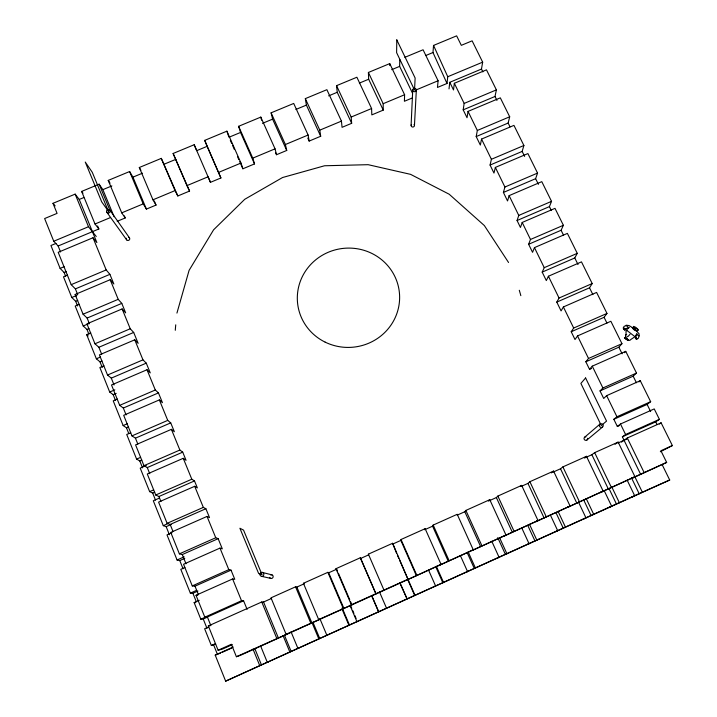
<?xml version="1.0" encoding="UTF-8"?>
<svg xmlns="http://www.w3.org/2000/svg" width="717" height="717" viewBox="0 0 717 717"><rect width="100%" height="100%" fill="white"/><g stroke="black" fill="none" stroke-linecap="round" stroke-linejoin="round"><path stroke-width="1.08" d="M389.734 65.57L389.743 63.607L368.404 72.462L368.663 79.237L383.245 110.113L371.818 114.89L371.594 108.527L356.887 77.239L336.56 85.664L337.232 92.296L351.662 123.315L342.054 127.33L341.444 121.119L326.88 89.688L305.334 98.623L306.401 105.103L320.687 136.266L309.152 141.079L307.781 138.058M636.553 334.31L636.723 335.045C633.783 337.115 639.869 340.485 635.334 338.567M412.463 93.138L399.638 66.376L399.781 59.439M389.743 63.607L404.603 94.743L404.406 101.267L412.374 97.942M411.101 125.269L412.741 89.831M636.965 333.692L636.463 334.247L639.062 335.95L638.435 338.128L637.422 338.8M414.444 125.6L416.335 90.19A1.801 1.685 1.3 0 0 413.799 88.469A1.801 1.685 1.3 0 0 413.485 91.382A1.801 1.685 1.3 0 0 416.335 90.19M396.546 553.21L392.62 543.28L368.386 554.151L368.672 554.85L360.687 558.435L360.293 557.781L335.95 568.698L351.375 604.789L351.904 604.789L350.595 601.742M404.845 57.342L423.075 49.778L438.096 80.761L437.469 87.447L447.005 83.468L432.978 52.52L433.543 45.431L456.639 35.85L461.309 45.341L472.127 40.842L482.666 62.155L481.474 69.056L482.882 71.906M447.005 83.468L447.758 76.728L433.543 45.431M449.012 88.908L449.783 82.303L481.474 69.056M496.953 100.407L495.008 96.472L496.388 89.885L486.476 69.845L454.336 83.289L453.502 89.948L449.783 82.303M510.011 126.828L508.147 123.055L509.697 116.781L500.323 97.853L468.04 111.395L467.027 117.731L463.191 109.844L464.15 103.418L454.336 83.289M399.647 560.273L408.054 579.435L416.389 575.67L400.857 540.412L401.027 539.507L425.145 528.689L441.018 564.315L440.292 564.871L473.238 549.76L457.204 514.304L433.193 525.077L432.584 526.179L424.643 529.738L425.145 528.689M524.62 156.414L522.155 151.421L523.894 145.488L513.946 125.376L481.537 139.08L480.345 145.085L476.196 136.571L477.334 130.467L468.04 111.395M623.19 328.135L624.946 330.098L624.256 328.816L625.367 329.981L624.964 328.736M538.413 184.332L535.617 178.685L537.553 173.084L527.9 153.581L495.357 167.419L493.977 173.093L490.069 165.053L491.396 159.291L481.537 139.08M625.547 338.146C622.786 336.201 627.178 340.288 625.941 338.532C627.913 338.137 628.692 342.359 630.987 339.383L635.002 336.685M591.534 368.475L589.535 369.363L585.843 361.78L618.852 347.198L621.971 343.703L610.866 321.27L577.526 335.932L575.007 339.526L571.216 331.738L604.081 317.299L606.985 313.419L596.598 292.428L563.392 306.948L561.07 310.9L556.786 302.099L589.517 287.804L592.206 283.556L581.478 261.866L548.415 276.233L546.309 280.58L542.186 272.119L574.783 257.968L577.257 253.343L567.389 233.392L534.461 247.616L532.552 252.312L528.635 244.273L561.097 230.265L563.383 225.29L555.003 208.351L522.2 222.458L520.452 227.468L517.065 220.513L549.419 206.613L551.534 201.352L541.792 181.652L509.115 195.633L507.546 200.966L503.406 192.452L504.911 187.02L495.357 167.419M176.938 313.087L189.091 270.372L213.603 229.798L244.739 199.299L282.543 177.529L324.568 165.761L368.153 164.686L410.59 174.356L449.2 194.235L484.36 225.568L508.55 262.485M517.065 220.513L518.767 215.423L509.115 195.633M528.635 244.273L530.49 239.478L563.383 225.29M636.463 334.247L635.208 336.865L626.389 330.053L629.168 327.293M542.186 272.119L544.239 267.665L577.257 253.343M624.426 337.635L627.133 339.966L628.513 340.315M556.786 302.099L559.045 298.03L592.206 283.556M571.216 331.738L573.681 328.045L606.985 313.419M386.562 608.267L379.517 591.991M628.657 327.803L625.063 328.816L623.396 327.526L623.665 328.96M408.054 579.435L392.62 543.28M585.843 361.78L588.523 358.473L621.971 343.703M457.213 515.129L464.813 511.723L465.871 510.423L489.774 499.695L505.96 534.99L504.347 535.949L538.001 520.515L521.653 485.4L497.858 496.074L496.361 497.562L489.379 500.699M589.535 369.363L592.269 366.163L625.753 351.348L636.499 373.064L633.165 376.183L600.021 390.908L603.705 398.473L606.645 395.65L640.272 380.691L650.66 401.69L647.119 404.433L613.842 419.302L617.337 426.463L619.354 425.566M626.801 330.331L625.986 331.604L626.12 334.606M624.48 352.71L625.753 351.348M416.389 575.67L441.018 564.315M488.385 501.138L489.774 499.695M600.021 390.908L602.907 387.987L636.499 373.064M520.434 486.484L521.653 485.4M638.919 381.901L640.272 380.691M521.859 486.126L527.945 483.392L529.881 481.707L553.56 471.087L570.069 506.032L567.577 507.394L603.14 491.1L586.479 456.317L562.899 466.892L560.524 468.775L553.157 472.082M584.669 437.209L600.021 424.061M586.99 439.96L602.549 427.018M613.842 419.302L616.934 416.756L650.66 401.69M551.31 472.906L553.56 471.087M630.019 334.301L628.226 336.264L625.591 337.689L626.084 338.774M617.337 426.463L620.474 424.016L654.236 408.914L659.398 419.346L655.732 421.856L622.374 436.814L640.666 474.385L666.658 462.42L660.904 450.733L672.367 445.562L661.119 422.833L627.294 438.006L621.424 442.12M584.454 457.84L586.479 456.317M584.794 457.885L591.866 454.712L594.671 452.642L618.144 442.111L634.957 476.733L631.587 478.49L640.666 474.385M622.374 436.814L625.591 434.502L659.398 419.346M615.025 444.325L618.144 442.111M233.213 647.012L215.217 655.123L225.649 681.15L669.705 480.014L662.033 464.41M659.273 424.07L661.119 422.833M473.238 549.76L472.073 550.522L505.96 534.99M538.001 520.515L535.94 521.68L570.069 506.032M672.367 445.562L660.33 451.764M603.14 491.1L600.201 492.66L634.957 476.733M357.362 621.46L356.949 621.675L349.968 605.336M666.658 462.42L240.258 655.401L236.395 656.718L231.358 644.269L218.111 650.238L208.351 625.941L261.768 601.975L263.542 602.02L271.626 598.39M327.687 634.904L326.88 635.298L319.97 618.879M299.114 647.845L297.931 648.41L291.084 631.928M268.875 661.54L267.289 662.293L260.513 645.73M225.649 681.15L643.552 491.647M208.62 626.954L204.632 628.737L211.354 645.506L215.351 643.705M211.354 645.506L215.692 644.063M232.362 644.619L222.431 649.091L218.111 650.238M215.217 655.123L220.522 653.097M222.557 652.174L231.708 648.051M236.395 656.718L287.535 633.864L286.092 634.276L270.999 597.835L295.556 586.82L296.856 587.071L304.6 583.593L303.416 583.297L318.68 619.56L319.657 619.354L286.092 634.276M318.68 619.56L351.904 604.789M351.375 604.789L408.323 579.076M205.878 508.729L170.162 524.45L167.115 523.329L158.591 502.115L194.701 486.287L203.332 507.385L205.878 508.729L209.534 517.638L207.034 516.428L170.763 532.417L179.375 553.856L215.754 537.75L218.147 538.673L222.324 548.881L219.985 548.093L183.561 564.252L192.264 585.923L228.813 569.657L231.026 570.14L234.782 579.309L232.613 578.951L196.019 595.271L204.82 617.176L241.53 600.738L243.583 600.792L247.105 609.396M199.254 600.299L194.146 602.585L200.805 619.201L205.779 616.978M204.82 617.176L207.392 616.996L243.583 600.792M200.805 619.201L203.243 619.013L207.285 617.203M303.416 583.297L327.866 572.327L328.709 572.775L343.891 608.41M328.709 572.775L336.685 569.199L337.555 571.234M392.566 544.131L400.857 540.412M618.036 442.981L627.088 438.912M184.878 567.532L180.809 569.334L190.355 593.129L192.909 593.282L197.946 591.032M192.264 585.923L194.997 586.183L231.026 570.14M190.355 593.129L196.476 590.396M644.574 491.181L669.705 480.014M179.375 553.856L182.279 554.564L218.147 538.673M172.062 532.659L166.998 534.9L177.063 559.995L184.179 556.84M177.063 559.995L179.77 560.569L184.789 558.346M608.858 507.546L611.691 506.292L604.144 490.553M631.623 497.239L634.742 495.85L627.151 480.166M167.115 523.329L203.332 507.385M159.353 498.109L153.304 500.762L163.288 525.66L168.352 523.428M163.288 525.66L166.165 526.663L171.157 524.468M583.486 519.036L585.995 517.934L578.511 502.133M149.754 473.731L147.281 467.574L143.947 465.683L135.585 444.881L171.399 429.34L179.868 450.034L182.71 452.14L186.053 460.305L183.247 458.306L147.29 474L155.732 495.008L191.806 479.216L194.495 480.928L197.354 487.901L194.701 486.287M155.732 495.008L158.923 496.514L194.495 480.928M555.567 531.682L557.727 530.741L550.298 514.869M146.241 465.512L140.218 468.129L149.647 491.629L153.671 489.872M149.647 491.629L152.676 493.063L154.72 492.167M130.718 432.745L126.721 434.475L136.597 459.104L140.604 457.356M136.597 459.104L139.779 460.941L141.814 460.054M143.947 465.683L179.868 450.034M147.281 467.574L182.71 452.14M527.273 544.499L529.065 543.719L521.698 527.784M117.337 399.082L113.232 400.848L123.145 425.548L127.259 423.765M123.145 425.548L126.47 427.789L128.495 426.911M126.093 414.91L123.324 408.036L119.694 405.347L111.511 384.975L147.012 369.739L155.302 390.003L158.448 392.898L162.445 402.667L159.353 399.907L123.691 415.295L131.964 435.882L167.733 420.386L170.727 422.878L174.348 431.715L171.399 429.34M131.964 435.882L135.45 438.168L170.727 422.878M119.694 405.347L155.302 390.003M123.324 408.036L158.448 392.898M497.67 557.907L499.077 557.297L491.781 541.299M101.689 354.243L98.883 347.27L94.958 343.784L86.945 323.851L122.132 308.928L130.243 328.762L133.685 332.437L138.157 343.344L134.76 339.813L99.421 354.888L107.523 375.045L142.97 359.862L146.259 363.143L150.256 372.894L147.012 369.739M107.523 375.045L111.296 378.128L146.259 363.143M518.767 215.423L551.534 201.352M103.947 365.769L99.869 367.507L109.701 392.029L114.819 389.833M109.701 392.029L113.169 394.673L116.208 393.373M98.883 347.27L133.685 332.437M90.736 332.894L86.676 334.624L96.365 358.787L100.443 357.048M504.911 187.02L537.553 173.084M96.365 358.787L99.986 361.834L102.002 360.974M503.406 192.452L535.617 178.685M79.255 304.331L75.213 306.042L83.217 326.002L89.302 323.421M83.217 326.002L86.981 329.435L88.98 328.583M491.396 159.291L523.894 145.488M490.069 165.053L522.155 151.421M94.958 343.784L130.243 328.762M477.334 130.467L509.697 116.781M67.515 275.131L63.49 276.816L71.79 297.51L75.67 301.265L77.732 300.405M476.196 136.571L508.147 123.055M77.732 294.705L75.393 288.888L71.198 284.658L58.202 252.312L93.004 237.748L106.179 269.933L109.898 274.342L113.851 283.995L110.176 279.702L75.142 294.481L83.073 314.207L118.206 299.33L121.791 303.381L125.663 312.854L122.132 308.928M83.073 314.207L87.133 318.061L121.791 303.381M466.543 572.005L467.556 571.583L460.323 555.505M463.191 109.844L495.008 96.472M71.198 284.658L106.179 269.933M75.393 288.888L109.898 274.342M71.79 297.51L76.836 295.377M55.998 243.413L50.943 245.519L60.111 268.373L64.127 266.688M464.15 103.418L496.388 89.885M60.111 268.373L64.109 272.478L66.161 271.618M93.004 237.748L96.885 242.561L79.229 199.46L75.151 194.128L52.995 203.314L57.073 213.379L44.633 218.551L53.748 241.235L88.496 226.724L96.257 236.493M114.102 216.722L102.872 189.638L99.116 184.179L81.639 191.43L95.011 224L110.508 217.538M146.411 209.104L132.959 177.144L129.598 171.533L108.222 180.406L121.729 212.85L143.212 203.879L146.411 209.104L156.028 205.08L154.289 200.957M177.825 195.965L161.289 158.385L139.304 167.509L152.963 199.81L175.047 190.588L177.825 195.965L189.566 191.063L173.12 153.474L194.19 144.735L210.457 182.333L220.908 177.968L204.721 140.371L226.895 131.166L240.975 163.064L242.893 168.773L254.526 163.915L252.769 158.143L238.627 126.3L260.8 117.104L275.05 148.84L276.511 154.72L286.728 150.453L285.393 144.52L271.098 112.829L293.71 103.445L308.113 135.029L309.152 141.079M173.12 153.474L186.949 185.622L208.109 176.785L210.457 182.333M218.703 172.358L240.975 163.064M252.769 158.143L275.05 148.84M285.393 144.52L308.113 135.029M320.687 136.266L319.791 130.153L341.444 121.119M351.662 123.315L351.178 117.05L371.594 108.527M383.245 110.113L383.174 103.696L404.603 94.743M415.708 90.109L438.096 80.761M447.758 76.728L482.666 62.155M53.748 241.235L58.14 245.994L98.856 228.974L97.611 225.963M117.185 221.32L125.215 217.959L124.355 215.889M79.229 199.46L83.799 197.56M102.872 189.638L111.87 185.909M132.959 177.144L142.531 173.164M164.229 164.157L175.907 159.308M220.908 177.968L207.096 146.349L196.7 150.669L194.19 144.735M228.974 137.261L240.553 132.448L238.627 126.3M262.44 123.36L272.603 119.139L271.098 112.829M295.879 109.468L306.401 105.103M328.628 95.872L337.232 92.296M359.36 83.1L368.663 79.237M391.715 69.666L399.638 66.376M425.737 55.532L432.978 52.52M435.022 586.282L435.631 586.04L428.47 569.89M625.574 338.585L627.043 338.836L628.451 340.441M633.765 327.866L632.215 327.615L636.427 330.922M626.497 325.617L624.22 326.262L623.396 327.526M208.351 625.941L210.036 625.744M194.146 602.585L195.813 602.603M196.019 595.271L197.811 595.361M636.705 338.989C635.298 338.397 635.37 338.514 635.871 337.608M625.941 338.532L628.334 340.423M261.633 576.343L271.098 578.458M262.135 572.372L272.012 574.891M632.627 328.216C634.366 331.523 640.935 331.837 636.069 328.323C635.289 329.865 632.878 326.002 634.276 328.323M637.924 330.017C639.958 331.111 635.379 326.28 633.443 326.396L633.281 327.669M626.748 334.938C624.579 333.055 626.183 338.218 625.17 337.868M639.062 335.95L639.062 333.808L636.364 330.869M335.95 568.698L336.685 569.199M632.546 327.705L629.06 325.563L626.093 325.195L628.782 327.902M636.23 330.797L634.446 329.04M86.676 334.624L88.164 335.95M75.142 294.481L76.531 295.843M624.677 329.892L623.539 328.368M52.995 203.314L55.146 205.887M95.011 224L98.856 228.974M81.639 191.43L82.975 193.223M106.896 212.331L126.667 239.854M109.862 210.117L129.427 237.784M121.729 212.85L125.215 217.959M108.222 180.406L110.051 183.158M152.963 199.81L156.028 205.08M139.304 167.509L140.917 170.341M549.419 206.613L551.364 210.565M561.097 230.265L563.562 235.266M574.783 257.968L578.01 264.519M589.517 287.804L592.887 294.624M604.081 317.299L606.958 323.107M618.852 347.198L622.114 353.804M633.165 376.183L636.418 382.77M647.119 404.433L650.642 411.567M655.732 421.856L657.005 424.437M522.2 222.458L530.49 239.478M534.461 247.616L544.239 267.665M548.415 276.233L559.045 298.03M563.392 306.948L573.681 328.045M577.526 335.932L588.523 358.473M592.269 366.163L602.907 387.987M606.645 395.65L616.934 416.756M620.474 424.016L625.591 434.502M627.294 438.006L644.153 472.575M634.823 476.697L642.432 492.373M631.399 477.674L639.214 493.798M186.949 185.622L189.566 191.063M611.843 487.076L619.407 502.805M594.671 452.642L611.368 487.381M609.02 488.573L616.477 504.096M591.866 454.712L608.321 488.994M586.237 498.638L593.739 514.421M583.728 499.991L591.131 515.577M562.899 466.892L579.453 501.801M560.524 468.775L576.835 503.209M368.404 72.462L383.174 103.696M558.059 511.364L565.498 527.219M555.899 512.556L563.248 528.205M529.881 481.707L546.264 516.787M527.945 483.392L544.095 517.997M336.56 85.664L351.178 117.05M529.487 524.27L536.872 540.188M527.694 525.292L534.981 541.012M497.858 496.074L514.089 531.315M496.361 497.562L512.359 532.328M305.334 98.623L319.791 130.153M499.606 537.759L506.919 553.748M497.741 537.633L505.404 554.402M465.871 510.423L481.941 545.834M464.813 511.723L480.659 546.65M468.183 551.956L475.425 568.016M272.603 119.139L286.728 150.453M467.161 552.628L474.313 568.491M275.606 152.694L276.511 154.72M433.193 525.077L449.111 560.658M432.584 526.179L448.277 561.268M436.366 566.322L443.536 582.455M435.757 566.815L442.837 582.751M240.553 132.448L254.526 163.915M230.318 140.308L231.672 143.364M232.568 145.39L234.36 149.459M237.506 156.575L238.851 159.622M239.747 161.657L242.893 168.773M401.027 539.507L416.774 575.258M397.433 555.227L398.76 558.256M407.919 579.166L415.035 595.37M407.677 579.497L414.695 595.495M399.996 582.742L407.095 598.964L399.853 583.029M368.386 554.151L384.043 590.279M360.687 558.435L376.022 593.9M360.293 557.781L375.842 593.748M371.782 595.702L378.728 611.78M371.567 595.585L378.594 611.879M161.289 158.385L175.047 190.588M338.424 573.268L349.726 599.708M350.47 605.327L351.769 608.357M352.63 610.373L353.92 613.394M354.781 615.41L356.071 618.43M327.866 572.327L343.255 608.464M342.161 607.882L349.466 625.036M341.982 608.939L348.946 625.305M129.598 171.533L143.212 203.879M312.944 622.275L319.755 638.497M311.949 622.508L318.841 638.937M296.856 587.071L311.868 622.867M295.556 586.82L310.775 623.127M99.116 184.179L110.472 211.596M284.407 635.163L291.147 651.448M283.036 635.567L289.856 652.067M263.542 602.02L278.393 637.996M261.768 601.975L276.816 638.462M75.151 194.128L88.496 226.724M110.176 279.702L118.206 299.33M134.76 339.813L142.97 359.862M159.353 399.907L167.733 420.386M183.247 458.306L191.806 479.216M207.034 516.428L215.754 537.75M219.985 548.093L228.813 569.657M232.613 578.951L241.53 600.738M254.786 648.544L261.454 664.901M253.011 649.118L259.778 665.69M58.14 245.994L60.542 251.963M87.133 318.061L89.428 323.779M111.296 378.128L114.057 384.984M135.45 438.168L137.834 444.092M158.923 496.514L160.94 501.524M170.162 524.45L172.967 531.422M182.279 554.564L185.99 563.795M194.997 586.183L198.295 594.384M207.392 616.996L210.87 625.645M64.109 272.478L65.606 276.179M75.67 301.265L77.553 305.953M86.981 329.435L88.881 334.167M99.986 361.834L102.298 367.579M113.169 394.673L115.509 400.48M126.47 427.789L128.827 433.668M139.779 460.941L142.558 467.869M152.676 493.063L155.49 500.081M166.165 526.663L169.418 534.774M179.77 560.569L183.068 568.769M192.909 593.282L196.234 601.572M203.243 619.013L207.016 628.424M213.657 644.977L217.475 654.469M204.721 140.371L207.096 146.349M226.895 131.166L228.624 136.248M260.8 117.104L261.615 120.232M175.289 330.286A175.934 171.874 -8.1 0 1 175.746 324.828M519.287 290.268A175.934 171.874 -8.1 0 1 520.829 295.664M602.361 424.007A1.945 1.873 37.9 0 1 602.414 427.117A1.945 1.873 37.9 0 1 599.439 425.997A1.945 1.873 37.9 0 1 601.42 423.648M587.51 439.225A1.801 1.748 39.3 0 1 585.395 440.283A1.801 1.748 39.3 0 1 584.068 438.248A1.801 1.748 39.3 0 1 585.959 436.823M587.582 438.311A1.801 1.748 39.3 0 1 587.608 438.768M260.683 572.802A2.008 1.954 -65.9 0 1 263.802 573.878A2.008 1.954 -65.9 0 1 261.463 576.316A2.008 1.954 -65.9 0 1 260.325 573.179M270.623 574.926A1.855 1.81 -67.4 0 1 273.007 575.868A1.855 1.81 -67.4 0 1 272.03 578.314A1.855 1.81 -67.4 0 1 269.655 577.364M128.728 237.282A1.73 1.631 -24.3 0 1 129.616 239.406A1.73 1.631 -24.3 0 1 127.357 240.356A1.73 1.631 -24.3 0 1 126.479 238.223M414.076 124.435A1.685 1.586 1.3 0 1 414.041 126.47A1.685 1.586 1.3 0 1 411.908 126.792A1.685 1.586 1.3 0 1 411.2 124.866M396.788 39.883L396.609 52.637L414.534 90.01L415.134 78.036L396.788 39.883M585.601 377.967L580.887 383.407L601.285 425.54L606.537 421.103L585.601 377.967M261.884 574.353L258.667 573.582L239.89 528.232L243.547 530.114L261.884 574.353M108.384 211.228L101.715 201.88L85.251 162.042L92.242 172.241L108.384 211.228M325.159 342.134A51.185 49.652 -6.8 0 0 399.566 294.902A51.185 49.652 -6.8 0 0 320.696 256.238A51.185 49.652 -6.8 0 0 325.159 342.134M108.097 212.976A1.864 1.739 -23.7 0 0 110.095 210.511A1.864 1.739 -23.7 0 0 106.95 210.189A1.864 1.739 -23.7 0 0 108.097 212.976"/></g></svg>
